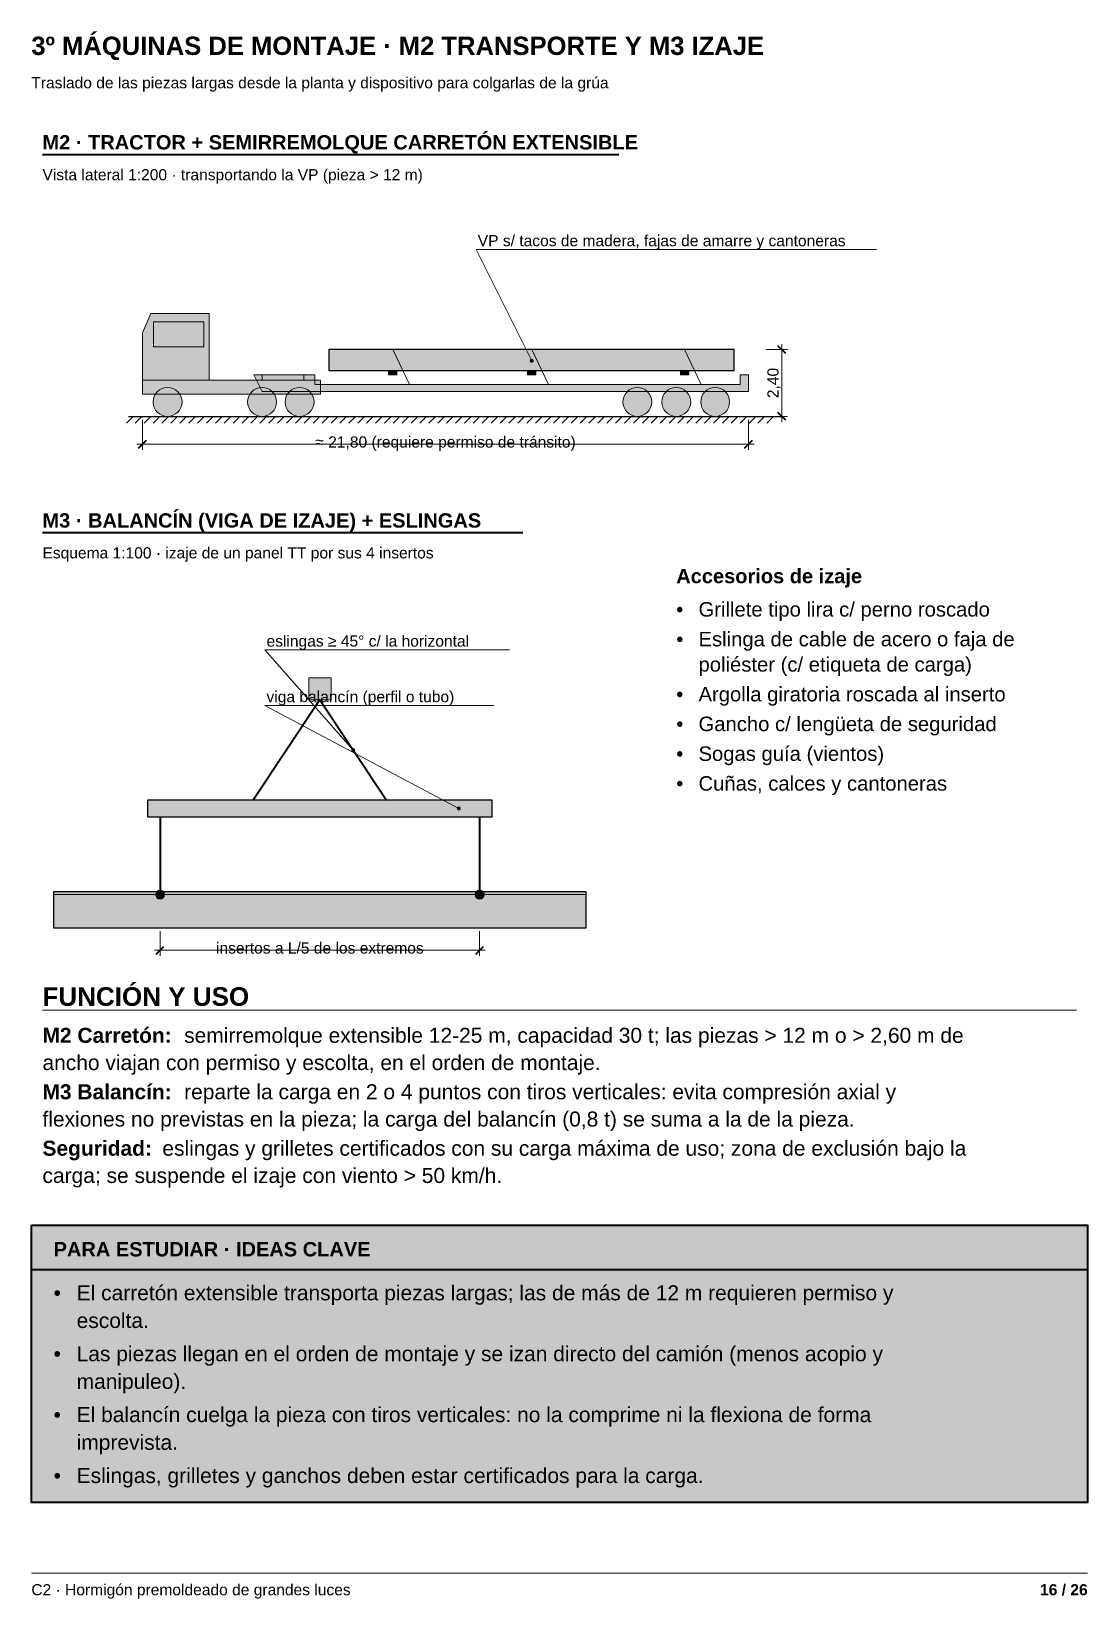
# Model space of a CAD drawing. Header units: millimetres. Extents: x 10 to 200, y 4 to 286.
import ezdxf
from ezdxf.enums import TextEntityAlignment as Align

# ---------------------------------------------------------------- set-up
doc = ezdxf.new("R2010")
doc.units = ezdxf.units.MM
for name, color, linetype in [('CONTORNOS', 7, 'Continuous'), ('CONTORNOS-RELLENO', 9, 'Continuous'), ('COTAS', 7, 'Continuous'), ('ESTUDIO', 7, 'Continuous'), ('ESTUDIO-RELLENO', 9, 'Continuous'), ('LINEAS', 7, 'Continuous'), ('LINEAS-RELLENO', 9, 'Continuous'), ('MARCO', 7, 'Continuous'), ('REFERENCIAS', 7, 'Continuous'), ('REFERENCIAS-RELLENO', 9, 'Continuous'), ('TEXTOS', 7, 'Continuous')]:
    doc.layers.add(name, color=color, linetype=linetype)
doc.styles.add('ARIAL', font='arial.ttf')
doc.styles.add('ARIAL-NEGRITA', font='arialbd.ttf')

msp = doc.modelspace()

# ---------------------------------------------------------------- hatches: boundary and pattern name
at = {"layer": 'CONTORNOS-RELLENO', "true_color": 0xc0392b}
h = msp.add_hatch(color=22, dxfattribs=at)
h.dxf.hatch_style = 1
h.paths.add_polyline_path([(30, 223.5), (42, 223.5), (42, 235.5), (31.5, 235.5), (30, 232)])
at = {"layer": 'CONTORNOS-RELLENO', "true_color": 0xbfe3f0}
h = msp.add_hatch(color=254, dxfattribs=at)
h.dxf.hatch_style = 1
h.paths.add_polyline_path([(32, 229.5), (41, 229.5), (41, 234), (32, 234)])
at = {"layer": 'CONTORNOS-RELLENO', "true_color": 0xb9cdb0}
h = msp.add_hatch(color=9, dxfattribs=at)
h.dxf.hatch_style = 1
h.paths.add_polyline_path([(63.5, 225.25), (136.4, 225.25), (136.4, 229), (63.5, 229)])
at = {"layer": 'CONTORNOS-RELLENO', "true_color": 0xc0392b}
h = msp.add_hatch(color=22, dxfattribs=at)
h.dxf.hatch_style = 1
h.paths.add_polyline_path([(30, 221), (62, 221), (62, 223.5), (30, 223.5)])
at = {"layer": 'CONTORNOS-RELLENO', "true_color": 0x7f8c8d}
h = msp.add_hatch(color=252, dxfattribs=at)
h.dxf.hatch_style = 1
h.paths.add_polyline_path([(50, 224.5), (61, 224.5), (61, 222.75), (137.5, 222.75), (137.5, 224.5), (139, 224.5), (139, 221.5), (51.5, 221.5)])
at = {"layer": 'CONTORNOS-RELLENO', "true_color": 0x3a3a3a}
h = msp.add_hatch(color=250, dxfattribs=at)
h.dxf.hatch_style = 1
h.paths.add_polyline_path([(51.5, 223.5), (59, 223.5), (59, 224.5), (51.5, 224.5)])
at = {"layer": 'CONTORNOS-RELLENO', "true_color": 0x8b5a2b}
h = msp.add_hatch(color=37, dxfattribs=at)
h.dxf.hatch_style = 1
h.paths.add_polyline_path([(74.25, 224.5), (75.75, 224.5), (75.75, 225.25), (74.25, 225.25)])
h = msp.add_hatch(color=37, dxfattribs=at)
h.dxf.hatch_style = 1
h.paths.add_polyline_path([(99.25, 224.5), (100.75, 224.5), (100.75, 225.25), (99.25, 225.25)])
h = msp.add_hatch(color=37, dxfattribs=at)
h.dxf.hatch_style = 1
h.paths.add_polyline_path([(126.75, 224.5), (128.25, 224.5), (128.25, 225.25), (126.75, 225.25)])
at = {"layer": 'CONTORNOS-RELLENO', "true_color": 0x3a3a3a}
h = msp.add_hatch(color=250, dxfattribs=at)
h.dxf.hatch_style = 1
h.paths.add_polyline_path([(59.9, 166), (63.9, 166), (63.9, 170), (59.9, 170)])
at = {"layer": 'CONTORNOS-RELLENO', "true_color": 0xf2c230}
h = msp.add_hatch(color=40, dxfattribs=at)
h.dxf.hatch_style = 1
h.paths.add_polyline_path([(30.9, 145), (92.9, 145), (92.9, 148), (30.9, 148)])
at = {"layer": 'CONTORNOS-RELLENO', "true_color": 0xe3dccb}
h = msp.add_hatch(color=254, dxfattribs=at)
h.dxf.hatch_style = 1
h.paths.add_polyline_path([(14, 125), (109.8, 125), (109.8, 131.5), (14, 131.5)])
at = {"layer": 'ESTUDIO-RELLENO', "true_color": 0xfff8dc}
h = msp.add_hatch(color=7, dxfattribs=at)
h.dxf.hatch_style = 1
h.paths.add_polyline_path([(10, 71.545), (200, 71.545), (200, 21.71), (10, 21.71)])
at = {"layer": 'ESTUDIO-RELLENO', "true_color": 0xf3d77a}
h = msp.add_hatch(color=41, dxfattribs=at)
h.dxf.hatch_style = 1
h.paths.add_polyline_path([(10, 71.545), (200, 71.545), (200, 63.545), (10, 63.545)])
at = {"layer": 'LINEAS-RELLENO', "true_color": 0x222222}
h = msp.add_hatch(color=250, dxfattribs=at)
h.dxf.hatch_style = 1
edge = h.paths.add_edge_path()
edge.add_arc((34.5, 219.6), 2.6, 0, 360)
h = msp.add_hatch(color=250, dxfattribs=at)
h.dxf.hatch_style = 1
edge = h.paths.add_edge_path()
edge.add_arc((51.5, 219.6), 2.6, 0, 360)
h = msp.add_hatch(color=250, dxfattribs=at)
h.dxf.hatch_style = 1
edge = h.paths.add_edge_path()
edge.add_arc((58.25, 219.6), 2.6, 0, 360)
h = msp.add_hatch(color=250, dxfattribs=at)
h.dxf.hatch_style = 1
edge = h.paths.add_edge_path()
edge.add_arc((119, 219.6), 2.6, 0, 360)
h = msp.add_hatch(color=250, dxfattribs=at)
h.dxf.hatch_style = 1
edge = h.paths.add_edge_path()
edge.add_arc((126, 219.6), 2.6, 0, 360)
h = msp.add_hatch(color=250, dxfattribs=at)
h.dxf.hatch_style = 1
edge = h.paths.add_edge_path()
edge.add_arc((133, 219.6), 2.6, 0, 360)
at = {"layer": 'LINEAS-RELLENO', "true_color": 0x000000}
h = msp.add_hatch(color=18, dxfattribs=at)
h.dxf.hatch_style = 1
edge = h.paths.add_edge_path()
edge.add_arc((33.16, 131), 0.8, 0, 360)
h = msp.add_hatch(color=18, dxfattribs=at)
h.dxf.hatch_style = 1
edge = h.paths.add_edge_path()
edge.add_arc((90.64, 131), 0.8, 0, 360)
at = {"layer": 'REFERENCIAS-RELLENO', "true_color": 0x000000}
h = msp.add_hatch(color=18, dxfattribs=at)
h.dxf.hatch_style = 1
edge = h.paths.add_edge_path()
edge.add_arc((100, 227), 0.35, 0, 360)
h = msp.add_hatch(color=18, dxfattribs=at)
h.dxf.hatch_style = 1
edge = h.paths.add_edge_path()
edge.add_arc((67.9, 157), 0.35, 0, 360)
h = msp.add_hatch(color=18, dxfattribs=at)
h.dxf.hatch_style = 1
edge = h.paths.add_edge_path()
edge.add_arc((86.9, 146.5), 0.35, 0, 360)

# ---------------------------------------------------------------- linework, layer by layer
at = {"layer": 'CONTORNOS', "lineweight": 13}
for points in [[(30, 223.5), (42, 223.5), (42, 235.5), (31.5, 235.5), (30, 232)], [(30, 221), (62, 221), (62, 223.5), (30, 223.5)], [(50, 224.5), (61, 224.5), (61, 222.75), (137.5, 222.75), (137.5, 224.5), (139, 224.5), (139, 221.5), (51.5, 221.5)]]:
    msp.add_lwpolyline(points, close=True, dxfattribs=at)
at = {"layer": 'CONTORNOS', "lineweight": 9}
for points in [[(32, 229.5), (41, 229.5), (41, 234), (32, 234)], [(51.5, 223.5), (59, 223.5), (59, 224.5), (51.5, 224.5)], [(74.25, 224.5), (75.75, 224.5), (75.75, 225.25), (74.25, 225.25)], [(99.25, 224.5), (100.75, 224.5), (100.75, 225.25), (99.25, 225.25)], [(126.75, 224.5), (128.25, 224.5), (128.25, 225.25), (126.75, 225.25)], [(59.9, 166), (63.9, 166), (63.9, 170), (59.9, 170)]]:
    msp.add_lwpolyline(points, close=True, dxfattribs=at)
at = {"layer": 'CONTORNOS', "lineweight": 25}
for points in [[(63.5, 225.25), (136.4, 225.25), (136.4, 229), (63.5, 229)], [(30.9, 145), (92.9, 145), (92.9, 148), (30.9, 148)], [(14, 125), (109.8, 125), (109.8, 131.5), (14, 131.5)]]:
    msp.add_lwpolyline(points, close=True, dxfattribs=at)
at = {"layer": 'COTAS', "lineweight": 9}
for points in [[(142.1, 229), (146, 229)], [(30, 216.4), (30, 211)], [(139, 216.4), (139, 211)], [(142.1, 217), (146, 217)], [(33.16, 124.4), (33.16, 120)], [(90.64, 124.4), (90.64, 120)]]:
    msp.add_lwpolyline(points, dxfattribs=at)
at = {"layer": 'COTAS', "lineweight": 35}
for points in [[(145.7, 228.3), (144.3, 229.7)], [(145.7, 216.3), (144.3, 217.7)], [(29.3, 211.3), (30.7, 212.7)], [(138.3, 211.3), (139.7, 212.7)], [(32.46, 120.3), (33.86, 121.7)], [(89.94, 120.3), (91.34, 121.7)]]:
    msp.add_lwpolyline(points, dxfattribs=at)
at = {"layer": 'COTAS', "lineweight": 13}
for points in [[(145, 216), (145, 230)], [(29, 212), (140, 212)], [(32.16, 121), (91.64, 121)]]:
    msp.add_lwpolyline(points, dxfattribs=at)
at = {"layer": 'ESTUDIO', "color": 42, "lineweight": 35, "true_color": 0xc9a227}
for points in [[(10, 71.545), (200, 71.545), (200, 21.71), (10, 21.71)], [(10, 71.545), (200, 71.545), (200, 63.545), (10, 63.545)]]:
    msp.add_lwpolyline(points, close=True, dxfattribs=at)
at = {"layer": 'LINEAS', "lineweight": 35}
for points in [[(12, 264.1), (115.68, 264.1)], [(12, 196.1), (98.4, 196.1)], [(61.9, 166), (49.9, 148)], [(61.9, 166), (73.9, 148)], [(33.16, 145), (33.16, 131.5)], [(90.64, 145), (90.64, 131.5)]]:
    msp.add_lwpolyline(points, dxfattribs=at)
at = {"layer": 'LINEAS', "lineweight": 13}
for points in [[(75, 229), (78, 222.75)], [(100, 229), (103, 222.75)], [(127.5, 229), (130.5, 222.75)]]:
    msp.add_lwpolyline(points, dxfattribs=at)
at = {"layer": 'LINEAS', "lineweight": 9}
for points in [[(28.3, 217), (27.1, 215.8)], [(29.9, 217), (28.7, 215.8)], [(31.5, 217), (30.3, 215.8)], [(33.1, 217), (31.9, 215.8)], [(34.7, 217), (33.5, 215.8)], [(36.3, 217), (35.1, 215.8)], [(37.9, 217), (36.7, 215.8)], [(39.5, 217), (38.3, 215.8)], [(41.1, 217), (39.9, 215.8)], [(42.7, 217), (41.5, 215.8)], [(44.3, 217), (43.1, 215.8)], [(45.9, 217), (44.7, 215.8)], [(47.5, 217), (46.3, 215.8)], [(49.1, 217), (47.9, 215.8)], [(50.7, 217), (49.5, 215.8)], [(52.3, 217), (51.1, 215.8)], [(53.9, 217), (52.7, 215.8)], [(55.5, 217), (54.3, 215.8)], [(57.1, 217), (55.9, 215.8)], [(58.7, 217), (57.5, 215.8)], [(60.3, 217), (59.1, 215.8)], [(61.9, 217), (60.7, 215.8)], [(63.5, 217), (62.3, 215.8)], [(65.1, 217), (63.9, 215.8)], [(66.7, 217), (65.5, 215.8)], [(68.3, 217), (67.1, 215.8)], [(69.9, 217), (68.7, 215.8)], [(71.5, 217), (70.3, 215.8)], [(73.1, 217), (71.9, 215.8)], [(74.7, 217), (73.5, 215.8)], [(76.3, 217), (75.1, 215.8)], [(77.9, 217), (76.7, 215.8)], [(79.5, 217), (78.3, 215.8)], [(81.1, 217), (79.9, 215.8)], [(82.7, 217), (81.5, 215.8)], [(84.3, 217), (83.1, 215.8)], [(85.9, 217), (84.7, 215.8)], [(87.5, 217), (86.3, 215.8)], [(89.1, 217), (87.9, 215.8)], [(90.7, 217), (89.5, 215.8)], [(92.3, 217), (91.1, 215.8)], [(93.9, 217), (92.7, 215.8)], [(95.5, 217), (94.3, 215.8)], [(97.1, 217), (95.9, 215.8)], [(98.7, 217), (97.5, 215.8)], [(100.3, 217), (99.1, 215.8)], [(101.9, 217), (100.7, 215.8)], [(103.5, 217), (102.3, 215.8)], [(105.1, 217), (103.9, 215.8)], [(106.7, 217), (105.5, 215.8)], [(108.3, 217), (107.1, 215.8)], [(109.9, 217), (108.7, 215.8)], [(111.5, 217), (110.3, 215.8)], [(113.1, 217), (111.9, 215.8)], [(114.7, 217), (113.5, 215.8)], [(116.3, 217), (115.1, 215.8)], [(117.9, 217), (116.7, 215.8)], [(119.5, 217), (118.3, 215.8)], [(121.1, 217), (119.9, 215.8)], [(122.7, 217), (121.5, 215.8)], [(124.3, 217), (123.1, 215.8)], [(125.9, 217), (124.7, 215.8)], [(127.5, 217), (126.3, 215.8)], [(129.1, 217), (127.9, 215.8)], [(130.7, 217), (129.5, 215.8)], [(132.3, 217), (131.1, 215.8)], [(133.9, 217), (132.7, 215.8)], [(135.5, 217), (134.3, 215.8)], [(137.1, 217), (135.9, 215.8)], [(138.7, 217), (137.5, 215.8)], [(140.3, 217), (139.1, 215.8)], [(141.9, 217), (140.7, 215.8)], [(143.5, 217), (142.3, 215.8)], [(14, 131), (109.8, 131)]]:
    msp.add_lwpolyline(points, dxfattribs=at)
at = {"layer": 'LINEAS', "lineweight": 25}
msp.add_lwpolyline([(27.5, 217), (145, 217)], dxfattribs=at)
at = {"layer": 'LINEAS', "lineweight": 18}
msp.add_lwpolyline([(12, 110.2), (198, 110.2)], dxfattribs=at)
at = {"layer": 'LINEAS', "lineweight": 9}
for centre, radius in [((34.5, 219.6), 2.6), ((51.5, 219.6), 2.6), ((58.25, 219.6), 2.6), ((119, 219.6), 2.6), ((126, 219.6), 2.6), ((133, 219.6), 2.6), ((33.16, 131), 0.8), ((90.64, 131), 0.8)]:
    msp.add_circle(centre, radius, dxfattribs=at)
at = {"layer": 'MARCO', "color": 253, "lineweight": 13, "true_color": 0x999999}
msp.add_lwpolyline([(10, 9), (200, 9)], dxfattribs=at)
at = {"layer": 'REFERENCIAS', "lineweight": 13}
for points in [[(100, 227), (90, 247)], [(90, 247), (162, 247)], [(67.9, 157), (52, 175)], [(52, 175), (96, 175)], [(86.9, 146.5), (52, 165)], [(52, 165), (93.2, 165)]]:
    msp.add_lwpolyline(points, dxfattribs=at)

# ---------------------------------------------------------------- texts
at = {"layer": 'COTAS', "style": 'ARIAL'}
msp.add_text('2,40', height=2.0048, rotation=90, dxfattribs=at).set_placement((144.4, 223), align=Align.CENTER)
for s, p in [('≈ 21,80 (requiere permiso de tránsito)', (84.5, 211.4)), ('insertos a L/5 de los extremos', (61.9, 120.4))]:
    msp.add_text(s, height=2.0048, dxfattribs=at).set_placement(p, align=Align.CENTER)
at = {"layer": 'ESTUDIO'}
for s, height, style, p in [('PARA ESTUDIAR · IDEAS CLAVE', 2.5776, 'ARIAL-NEGRITA', (14, 65.945)), ('•', 2.699, 'ARIAL', (14, 58.045)), ('El carretón extensible transporta piezas largas; las de más de 12 m requieren permiso y', 2.69932, 'ARIAL', (18.147, 58.045)), ('escolta.', 2.6993, 'ARIAL', (18.147, 53.069)), ('•', 2.699, 'ARIAL', (14, 47.092)), ('Las piezas llegan en el orden de montaje y se izan directo del camión (menos acopio y', 2.69932, 'ARIAL', (18.147, 47.092)), ('manipuleo).', 2.69932, 'ARIAL', (18.147, 42.116)), ('•', 2.699, 'ARIAL', (14, 36.139)), ('El balancín cuelga la pieza con tiros verticales: no la comprime ni la flexiona de forma', 2.69932, 'ARIAL', (18.147, 36.139)), ('imprevista.', 2.69932, 'ARIAL', (18.147, 31.163)), ('•', 2.699, 'ARIAL', (14, 25.187)), ('Eslingas, grilletes y ganchos deben estar certificados para la carga.', 2.69932, 'ARIAL', (18.147, 25.187))]:
    msp.add_text(s, height=height, dxfattribs=dict(at, style=style)).set_placement(p)
at = {"layer": 'MARCO', "color": 251, "true_color": 0x666666, "style": 'ARIAL'}
msp.add_text('C2 · Hormigón premoldeado de grandes luces', height=2.0048, dxfattribs=at).set_placement((10, 5))
at = {"layer": 'MARCO', "color": 250, "true_color": 0x444444, "style": 'ARIAL-NEGRITA'}
msp.add_text('16 / 26', height=2.0048, dxfattribs=at).set_placement((200, 5), align=Align.RIGHT)
at = {"layer": 'TEXTOS'}
for s, height, style, p in [('3º MÁQUINAS DE MONTAJE · M2 TRANSPORTE Y M3 IZAJE', 3.2936, 'ARIAL-NEGRITA', (10, 282)), ('M2 · TRACTOR + SEMIRREMOLQUE CARRETÓN EXTENSIBLE', 2.5776, 'ARIAL-NEGRITA', (12, 265)), ('VP s/ tacos de madera, fajas de amarre y cantoneras', 2.0048, 'ARIAL', (90.3, 247.6)), ('M3 · BALANCÍN (VIGA DE IZAJE) + ESLINGAS', 2.5776, 'ARIAL-NEGRITA', (12, 197)), ('Accesorios de izaje', 2.5776, 'ARIAL-NEGRITA', (126, 187)), ('Grillete tipo lira c/ perno roscado', 2.60624, 'ARIAL', (130.004, 181)), ('•', 2.606, 'ARIAL', (126, 181)), ('eslingas ≥ 45° c/ la horizontal', 2.0048, 'ARIAL', (52.3, 175.6)), ('Eslinga de cable de acero o faja de', 2.60624, 'ARIAL', (130.004, 175.65)), ('•', 2.606, 'ARIAL', (126, 175.65)), ('poliéster (c/ etiqueta de carga)', 2.60624, 'ARIAL', (130.004, 171.1)), ('viga balancín (perfil o tubo)', 2.0048, 'ARIAL', (52.3, 165.6)), ('•', 2.606, 'ARIAL', (126, 165.75)), ('Argolla giratoria roscada al inserto', 2.60624, 'ARIAL', (130.004, 165.75)), ('•', 2.606, 'ARIAL', (126, 160.4)), ('Gancho c/ lengüeta de seguridad', 2.60624, 'ARIAL', (130.004, 160.4)), ('Sogas guía (vientos)', 2.60624, 'ARIAL', (130.004, 155.05)), ('•', 2.606, 'ARIAL', (126, 155.05)), ('Cuñas, calces y cantoneras', 2.60624, 'ARIAL', (130.004, 149.7)), ('•', 2.606, 'ARIAL', (126, 149.7)), ('FUNCIÓN Y USO', 3.35088, 'ARIAL-NEGRITA', (12, 111)), ('M2 Carretón:', 2.69932, 'ARIAL-NEGRITA', (12, 104.35)), ('semirremolque extensible 12-25 m, capacidad 30 t; las piezas > 12 m o > 2,60 m de', 2.69932, 'ARIAL', (37.485, 104.35)), ('ancho viajan con permiso y escolta, en el orden de montaje.', 2.69932, 'ARIAL', (12, 99.449)), ('M3 Balancín:', 2.69932, 'ARIAL-NEGRITA', (12, 94.198)), ('reparte la carga en 2 o 4 puntos con tiros verticales: evita compresión axial y', 2.69932, 'ARIAL', (37.485, 94.198)), ('flexiones no previstas en la pieza; la carga del balancín (0,8 t) se suma a la de la pieza.', 2.69932, 'ARIAL', (12, 89.297)), ('Seguridad:', 2.6993, 'ARIAL-NEGRITA', (12, 84.046)), ('eslingas y grilletes certificados con su carga máxima de uso; zona de exclusión bajo la', 2.69932, 'ARIAL', (33.564, 84.046)), ('carga; se suspende el izaje con viento > 50 km/h.', 2.69932, 'ARIAL', (12, 79.145))]:
    msp.add_text(s, height=height, dxfattribs=dict(at, style=style)).set_placement(p)
at = {"layer": 'TEXTOS', "color": 250, "true_color": 0x333333, "style": 'ARIAL'}
msp.add_text('Traslado de las piezas largas desde la planta y dispositivo para colgarlas de la grúa', height=2.0048, dxfattribs=at).set_placement((10, 276))
at = {"layer": 'TEXTOS', "color": 250, "true_color": 0x222222, "style": 'ARIAL'}
for s, p in [('Vista lateral 1:200 · transportando la VP (pieza > 12 m)', (12, 259.46)), ('Esquema 1:100 · izaje de un panel TT por sus 4 insertos', (12, 191.46))]:
    msp.add_text(s, height=2.0048, dxfattribs=at).set_placement(p)

doc.saveas('drawing.dxf')
